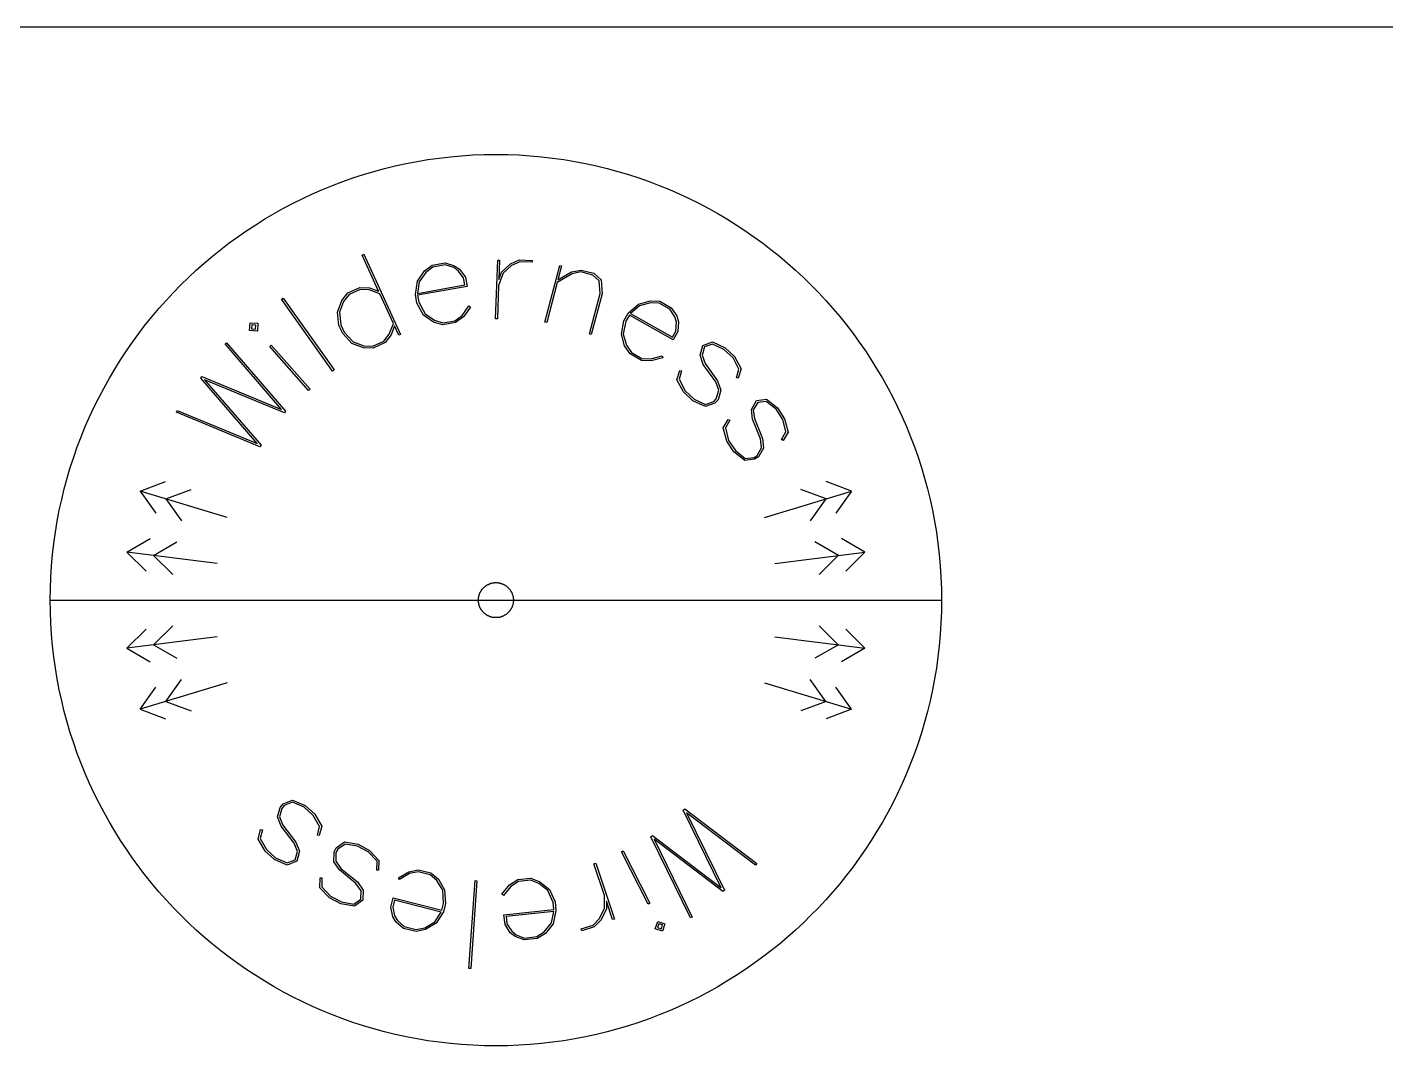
# Model space of a CAD drawing. Extents: x -395 to 418, y -217 to 240.
# Drawn here: x -116.8 to 11.3, y 144 to 240 of the extents above; entities that cross this region are included whole.
import ezdxf

# ---------------------------------------------------------------- set-up
doc = ezdxf.new("R2010")
doc.units = 0
doc.layers.add('DEFAULT', color=7, linetype='CONTINUOUS')

# ---------------------------------------------------------------- blocks, each defined once
blk = doc.blocks.new('BLOCK_12')
at = {"layer": 'DEFAULT', "color": 7}
blk.add_line((417.79, 239.97), (-395.21, 239.97), dxfattribs=at)

msp = doc.modelspace()

# ---------------------------------------------------------------- linework, layer by layer
at = {"layer": 'DEFAULT', "color": 5}
for p, q in [((-74.75, 227.92), (-73.67, 227.96)), ((-73.67, 227.96), (-72.59, 227.97)), ((-72.59, 227.97), (-71.51, 227.96)), ((-71.51, 227.96), (-70.43, 227.92)), ((-83.09, 226.65), (-82.07, 226.9)), ((-82.07, 226.9), (-81.05, 227.12)), ((-81.05, 227.12), (-80.02, 227.31)), ((-80.02, 227.31), (-78.99, 227.49)), ((-78.99, 227.49), (-77.94, 227.63)), ((-77.94, 227.63), (-76.88, 227.75)), ((-76.88, 227.75), (-75.82, 227.85)), ((-75.82, 227.85), (-74.75, 227.92)), ((-70.43, 227.92), (-69.36, 227.85)), ((-69.36, 227.85), (-68.3, 227.75)), ((-68.3, 227.75), (-67.24, 227.63)), ((-67.24, 227.63), (-66.19, 227.49)), ((-66.19, 227.49), (-65.15, 227.31)), ((-65.15, 227.31), (-64.13, 227.12)), ((-64.13, 227.12), (-63.1, 226.9)), ((-63.1, 226.9), (-62.09, 226.65)), ((-87.99, 225.06), (-87.03, 225.42)), ((-87.03, 225.42), (-86.06, 225.76)), ((-86.06, 225.76), (-85.08, 226.08)), ((-85.08, 226.08), (-84.09, 226.38)), ((-84.09, 226.38), (-83.09, 226.65)), ((-62.09, 226.65), (-61.09, 226.38)), ((-61.09, 226.38), (-60.1, 226.08)), ((-60.1, 226.08), (-59.12, 225.76)), ((-59.12, 225.76), (-58.15, 225.42)), ((-58.15, 225.42), (-57.19, 225.06)), ((-90.8, 223.83), (-89.87, 224.26)), ((-89.87, 224.26), (-88.94, 224.67)), ((-88.94, 224.67), (-87.99, 225.06)), ((-57.19, 225.06), (-56.24, 224.67)), ((-56.24, 224.67), (-55.3, 224.26)), ((-55.3, 224.26), (-54.38, 223.83)), ((-93.5, 222.41), (-92.61, 222.9)), ((-92.61, 222.9), (-91.71, 223.38)), ((-91.71, 223.38), (-90.8, 223.83)), ((-54.38, 223.83), (-53.47, 223.38)), ((-53.47, 223.38), (-52.57, 222.9)), ((-52.57, 222.9), (-51.68, 222.41)), ((-95.23, 221.35), (-94.37, 221.89)), ((-94.37, 221.89), (-93.5, 222.41)), ((-51.68, 222.41), (-50.81, 221.89)), ((-50.81, 221.89), (-49.95, 221.35)), ((-96.9, 220.22), (-96.07, 220.8)), ((-96.07, 220.8), (-95.23, 221.35)), ((-49.95, 221.35), (-49.11, 220.8)), ((-49.11, 220.8), (-48.28, 220.22)), ((-99.31, 218.38), (-98.52, 219.01)), ((-98.52, 219.01), (-97.72, 219.63)), ((-97.72, 219.63), (-96.9, 220.22)), ((-48.28, 220.22), (-47.46, 219.63)), ((-47.46, 219.63), (-46.66, 219.01)), ((-46.66, 219.01), (-45.87, 218.38)), ((-100.83, 217.06), (-100.08, 217.73)), ((-100.08, 217.73), (-99.31, 218.38)), ((-45.87, 218.38), (-45.1, 217.73)), ((-45.1, 217.73), (-44.35, 217.06)), ((-101.57, 216.37), (-100.83, 217.06)), ((-44.35, 217.06), (-43.61, 216.37)), ((-102.99, 214.95), (-102.29, 215.67)), ((-102.29, 215.67), (-101.57, 216.37)), ((-43.61, 216.37), (-42.89, 215.67)), ((-42.89, 215.67), (-42.19, 214.95)), ((-104.35, 213.46), (-103.68, 214.21)), ((-103.68, 214.21), (-102.99, 214.95)), ((-42.19, 214.95), (-41.5, 214.21)), ((-41.5, 214.21), (-40.83, 213.46)), ((-105.63, 211.9), (-105, 212.69)), ((-105, 212.69), (-104.35, 213.46)), ((-40.83, 213.46), (-40.18, 212.69)), ((-40.18, 212.69), (-39.55, 211.9)), ((-106.25, 211.1), (-105.63, 211.9)), ((-39.55, 211.9), (-38.93, 211.1)), ((-107.42, 209.45), (-106.84, 210.28)), ((-106.84, 210.28), (-106.25, 211.1)), ((-38.93, 211.1), (-38.34, 210.28)), ((-38.34, 210.28), (-37.76, 209.45)), ((-107.97, 208.61), (-107.42, 209.45)), ((-37.76, 209.45), (-37.21, 208.61)), ((-109.02, 206.88), (-108.51, 207.75)), ((-108.51, 207.75), (-107.97, 208.61)), ((-37.21, 208.61), (-36.67, 207.75)), ((-36.67, 207.75), (-36.15, 206.88)), ((-109.52, 205.99), (-109.02, 206.88)), ((-36.15, 206.88), (-35.66, 205.99)), ((-110.45, 204.18), (-109.99, 205.09)), ((-109.99, 205.09), (-109.52, 205.99)), ((-35.66, 205.99), (-35.18, 205.09)), ((-35.18, 205.09), (-34.73, 204.18)), ((-110.88, 203.26), (-110.45, 204.18)), ((-34.73, 204.18), (-34.3, 203.26)), ((-111.29, 202.32), (-110.88, 203.26)), ((-34.3, 203.26), (-33.89, 202.32)), ((-112.04, 200.41), (-111.68, 201.37)), ((-111.68, 201.37), (-111.29, 202.32)), ((-33.89, 202.32), (-33.5, 201.37)), ((-33.5, 201.37), (-33.14, 200.41)), ((-112.38, 199.44), (-112.04, 200.41)), ((-33.14, 200.41), (-32.8, 199.44)), ((-112.7, 198.46), (-112.38, 199.44)), ((-32.8, 199.44), (-32.48, 198.46)), ((-113.27, 196.47), (-113, 197.47)), ((-113, 197.47), (-112.7, 198.46)), ((-32.48, 198.46), (-32.18, 197.47)), ((-32.18, 197.47), (-31.91, 196.47)), ((-113.51, 195.46), (-113.27, 196.47)), ((-31.91, 196.47), (-31.67, 195.46)), ((-113.74, 194.44), (-113.51, 195.46)), ((-31.67, 195.46), (-31.44, 194.44)), ((-114.11, 192.37), (-113.93, 193.41)), ((-113.93, 193.41), (-113.74, 194.44)), ((-31.44, 194.44), (-31.25, 193.41)), ((-31.25, 193.41), (-31.07, 192.37)), ((-114.25, 191.32), (-114.11, 192.37)), ((-31.07, 192.37), (-30.93, 191.32)), ((-114.37, 190.26), (-114.25, 191.32)), ((-30.93, 191.32), (-30.81, 190.26)), ((-114.47, 189.2), (-114.37, 190.26)), ((-30.81, 190.26), (-30.71, 189.2)), ((-114.53, 188.13), (-114.47, 189.2)), ((-30.71, 189.2), (-30.64, 188.13)), ((-114.59, 185.97), (-114.58, 187.05)), ((-114.58, 187.05), (-114.53, 188.13)), ((-73.91, 186.96), (-73.89, 186.99)), ((-73.89, 186.99), (-73.86, 187.02)), ((-73.86, 187.02), (-73.84, 187.05)), ((-73.84, 187.05), (-73.81, 187.08)), ((-73.81, 187.08), (-73.78, 187.11)), ((-73.78, 187.11), (-73.76, 187.14)), ((-73.76, 187.14), (-73.73, 187.17)), ((-73.73, 187.17), (-73.7, 187.19)), ((-73.7, 187.19), (-73.67, 187.22)), ((-73.67, 187.22), (-73.64, 187.24)), ((-73.64, 187.24), (-73.61, 187.27)), ((-73.61, 187.27), (-73.58, 187.29)), ((-73.58, 187.29), (-73.54, 187.32)), ((-73.54, 187.32), (-73.51, 187.34)), ((-73.51, 187.34), (-73.48, 187.36)), ((-73.48, 187.36), (-73.45, 187.38)), ((-73.45, 187.38), (-73.41, 187.4)), ((-73.41, 187.4), (-73.38, 187.42)), ((-73.38, 187.42), (-73.34, 187.44)), ((-73.34, 187.44), (-73.3, 187.46)), ((-73.3, 187.46), (-73.27, 187.47)), ((-73.27, 187.47), (-73.23, 187.49)), ((-73.23, 187.49), (-73.19, 187.51)), ((-73.19, 187.51), (-73.16, 187.52)), ((-73.16, 187.52), (-73.12, 187.53)), ((-73.12, 187.53), (-73.08, 187.55)), ((-73.08, 187.55), (-73.04, 187.56)), ((-73.04, 187.56), (-73, 187.57)), ((-73, 187.57), (-72.96, 187.58)), ((-72.96, 187.58), (-72.92, 187.59)), ((-72.92, 187.59), (-72.88, 187.59)), ((-72.88, 187.59), (-72.84, 187.6)), ((-72.84, 187.6), (-72.8, 187.61)), ((-72.8, 187.61), (-72.76, 187.61)), ((-72.76, 187.61), (-72.72, 187.62)), ((-72.72, 187.62), (-72.67, 187.62)), ((-72.67, 187.62), (-72.63, 187.62)), ((-72.63, 187.62), (-72.59, 187.62)), ((-72.59, 187.62), (-72.55, 187.62)), ((-72.55, 187.62), (-72.5, 187.62)), ((-72.5, 187.62), (-72.46, 187.62)), ((-72.46, 187.62), (-72.42, 187.61)), ((-72.42, 187.61), (-72.38, 187.61)), ((-72.38, 187.61), (-72.34, 187.6)), ((-72.34, 187.6), (-72.3, 187.59)), ((-72.3, 187.59), (-72.26, 187.59)), ((-72.26, 187.59), (-72.22, 187.58)), ((-72.22, 187.58), (-72.18, 187.57)), ((-72.18, 187.57), (-72.14, 187.56)), ((-72.14, 187.56), (-72.1, 187.55)), ((-72.1, 187.55), (-72.06, 187.53)), ((-72.06, 187.53), (-72.02, 187.52)), ((-72.02, 187.52), (-71.98, 187.51)), ((-71.98, 187.51), (-71.95, 187.49)), ((-71.95, 187.49), (-71.91, 187.47)), ((-71.91, 187.47), (-71.87, 187.46)), ((-71.87, 187.46), (-71.84, 187.44)), ((-71.84, 187.44), (-71.8, 187.42)), ((-71.8, 187.42), (-71.77, 187.4)), ((-71.77, 187.4), (-71.73, 187.38)), ((-71.73, 187.38), (-71.7, 187.36)), ((-71.7, 187.36), (-71.67, 187.34)), ((-71.67, 187.34), (-71.63, 187.32)), ((-71.63, 187.32), (-71.6, 187.29)), ((-71.6, 187.29), (-71.57, 187.27)), ((-71.57, 187.27), (-71.54, 187.24)), ((-71.54, 187.24), (-71.51, 187.22)), ((-71.51, 187.22), (-71.48, 187.19)), ((-71.48, 187.19), (-71.45, 187.17)), ((-71.45, 187.17), (-71.42, 187.14)), ((-71.42, 187.14), (-71.4, 187.11)), ((-71.4, 187.11), (-71.37, 187.08)), ((-71.37, 187.08), (-71.34, 187.05)), ((-71.34, 187.05), (-71.32, 187.02)), ((-71.32, 187.02), (-71.29, 186.99)), ((-71.29, 186.99), (-71.27, 186.96)), ((-30.64, 188.13), (-30.6, 187.05)), ((-30.6, 187.05), (-30.59, 185.97)), ((-114.59, 185.97), (-30.59, 185.97)), ((-114.58, 184.89), (-114.59, 185.97)), ((-74.24, 186.06), (-74.23, 186.1)), ((-74.24, 186.01), (-74.24, 186.06)), ((-74.24, 185.97), (-74.24, 186.01)), ((-74.24, 185.93), (-74.24, 185.97)), ((-74.24, 185.89), (-74.24, 185.93)), ((-74.23, 185.84), (-74.24, 185.89)), ((-74.23, 186.18), (-74.22, 186.22)), ((-74.23, 186.14), (-74.23, 186.18)), ((-74.23, 186.1), (-74.23, 186.14)), ((-74.23, 185.8), (-74.23, 185.84)), ((-74.23, 185.76), (-74.23, 185.8)), ((-74.22, 185.72), (-74.23, 185.76)), ((-74.22, 186.22), (-74.21, 186.26)), ((-74.21, 185.68), (-74.22, 185.72)), ((-74.21, 186.3), (-74.2, 186.34)), ((-74.21, 186.26), (-74.21, 186.3)), ((-74.2, 186.34), (-74.19, 186.38)), ((-74.19, 186.38), (-74.18, 186.42)), ((-74.18, 186.42), (-74.17, 186.46)), ((-74.17, 186.46), (-74.15, 186.5)), ((-74.15, 186.5), (-74.14, 186.54)), ((-74.14, 186.54), (-74.13, 186.58)), ((-74.13, 186.58), (-74.11, 186.61)), ((-74.11, 186.61), (-74.09, 186.65)), ((-74.09, 186.65), (-74.08, 186.69)), ((-74.08, 186.69), (-74.06, 186.72)), ((-74.06, 186.72), (-74.04, 186.76)), ((-74.04, 186.76), (-74.02, 186.79)), ((-74.02, 186.79), (-74, 186.83)), ((-74, 186.83), (-73.98, 186.86)), ((-73.98, 186.86), (-73.96, 186.89)), ((-73.96, 186.89), (-73.94, 186.93)), ((-73.94, 186.93), (-73.91, 186.96)), ((-71.27, 186.96), (-71.24, 186.93)), ((-71.24, 186.93), (-71.22, 186.89)), ((-71.22, 186.89), (-71.2, 186.86)), ((-71.2, 186.86), (-71.18, 186.83)), ((-71.18, 186.83), (-71.16, 186.79)), ((-71.16, 186.79), (-71.14, 186.76)), ((-71.14, 186.76), (-71.12, 186.72)), ((-71.12, 186.72), (-71.1, 186.69)), ((-71.1, 186.69), (-71.09, 186.65)), ((-71.09, 186.65), (-71.07, 186.61)), ((-71.07, 186.61), (-71.05, 186.58)), ((-71.05, 186.58), (-71.04, 186.54)), ((-71.04, 186.54), (-71.03, 186.5)), ((-71.03, 186.5), (-71.01, 186.46)), ((-71.01, 186.46), (-71, 186.42)), ((-71, 186.42), (-70.99, 186.38)), ((-70.99, 186.38), (-70.98, 186.34)), ((-70.98, 186.34), (-70.97, 186.3)), ((-70.97, 186.3), (-70.97, 186.26)), ((-70.97, 186.26), (-70.96, 186.22)), ((-70.96, 185.72), (-70.97, 185.68)), ((-70.96, 186.22), (-70.95, 186.18)), ((-70.95, 185.76), (-70.96, 185.72)), ((-70.95, 186.18), (-70.95, 186.14)), ((-70.95, 186.14), (-70.94, 186.1)), ((-70.94, 185.84), (-70.95, 185.8)), ((-70.95, 185.8), (-70.95, 185.76)), ((-70.94, 186.1), (-70.94, 186.06)), ((-70.94, 186.06), (-70.94, 186.01)), ((-70.94, 186.01), (-70.94, 185.97)), ((-70.94, 185.97), (-70.94, 185.93)), ((-70.94, 185.93), (-70.94, 185.89)), ((-70.94, 185.89), (-70.94, 185.84)), ((-30.59, 185.97), (-30.6, 184.89)), ((-114.53, 183.81), (-114.58, 184.89)), ((-74.21, 185.64), (-74.21, 185.68)), ((-74.2, 185.6), (-74.21, 185.64)), ((-74.19, 185.56), (-74.2, 185.6)), ((-74.18, 185.52), (-74.19, 185.56)), ((-74.17, 185.48), (-74.18, 185.52)), ((-74.15, 185.44), (-74.17, 185.48)), ((-74.14, 185.4), (-74.15, 185.44)), ((-74.13, 185.37), (-74.14, 185.4)), ((-74.11, 185.33), (-74.13, 185.37)), ((-74.09, 185.29), (-74.11, 185.33)), ((-74.08, 185.26), (-74.09, 185.29)), ((-74.06, 185.22), (-74.08, 185.26)), ((-74.04, 185.18), (-74.06, 185.22)), ((-74.02, 185.15), (-74.04, 185.18)), ((-74, 185.12), (-74.02, 185.15)), ((-73.98, 185.08), (-74, 185.12)), ((-73.96, 185.05), (-73.98, 185.08)), ((-73.94, 185.02), (-73.96, 185.05)), ((-73.91, 184.98), (-73.94, 185.02)), ((-73.89, 184.95), (-73.91, 184.98)), ((-73.86, 184.92), (-73.89, 184.95)), ((-73.84, 184.89), (-73.86, 184.92)), ((-73.81, 184.86), (-73.84, 184.89)), ((-73.78, 184.83), (-73.81, 184.86)), ((-73.76, 184.8), (-73.78, 184.83)), ((-73.73, 184.78), (-73.76, 184.8)), ((-73.7, 184.75), (-73.73, 184.78)), ((-73.67, 184.72), (-73.7, 184.75)), ((-73.64, 184.7), (-73.67, 184.72)), ((-73.61, 184.67), (-73.64, 184.7)), ((-73.58, 184.65), (-73.61, 184.67)), ((-73.54, 184.63), (-73.58, 184.65)), ((-73.51, 184.6), (-73.54, 184.63)), ((-73.48, 184.58), (-73.51, 184.6)), ((-73.45, 184.56), (-73.48, 184.58)), ((-73.41, 184.54), (-73.45, 184.56)), ((-73.38, 184.52), (-73.41, 184.54)), ((-73.34, 184.5), (-73.38, 184.52)), ((-73.3, 184.48), (-73.34, 184.5)), ((-73.27, 184.47), (-73.3, 184.48)), ((-73.23, 184.45), (-73.27, 184.47)), ((-73.19, 184.44), (-73.23, 184.45)), ((-73.16, 184.42), (-73.19, 184.44)), ((-73.12, 184.41), (-73.16, 184.42)), ((-73.08, 184.39), (-73.12, 184.41)), ((-72.06, 184.41), (-72.1, 184.39)), ((-72.02, 184.42), (-72.06, 184.41)), ((-71.98, 184.44), (-72.02, 184.42)), ((-71.95, 184.45), (-71.98, 184.44)), ((-71.91, 184.47), (-71.95, 184.45)), ((-71.87, 184.48), (-71.91, 184.47)), ((-71.84, 184.5), (-71.87, 184.48)), ((-71.8, 184.52), (-71.84, 184.5)), ((-71.77, 184.54), (-71.8, 184.52)), ((-71.73, 184.56), (-71.77, 184.54)), ((-71.7, 184.58), (-71.73, 184.56)), ((-71.67, 184.6), (-71.7, 184.58)), ((-71.63, 184.63), (-71.67, 184.6)), ((-71.6, 184.65), (-71.63, 184.63)), ((-71.57, 184.67), (-71.6, 184.65)), ((-71.54, 184.7), (-71.57, 184.67)), ((-71.51, 184.72), (-71.54, 184.7)), ((-71.48, 184.75), (-71.51, 184.72)), ((-71.45, 184.78), (-71.48, 184.75)), ((-71.42, 184.8), (-71.45, 184.78)), ((-71.4, 184.83), (-71.42, 184.8)), ((-71.37, 184.86), (-71.4, 184.83)), ((-71.34, 184.89), (-71.37, 184.86)), ((-71.32, 184.92), (-71.34, 184.89)), ((-71.29, 184.95), (-71.32, 184.92)), ((-71.27, 184.98), (-71.29, 184.95)), ((-71.24, 185.02), (-71.27, 184.98)), ((-71.22, 185.05), (-71.24, 185.02)), ((-71.2, 185.08), (-71.22, 185.05)), ((-71.18, 185.12), (-71.2, 185.08)), ((-71.16, 185.15), (-71.18, 185.12)), ((-71.14, 185.18), (-71.16, 185.15)), ((-71.12, 185.22), (-71.14, 185.18)), ((-71.1, 185.26), (-71.12, 185.22)), ((-71.09, 185.29), (-71.1, 185.26)), ((-71.07, 185.33), (-71.09, 185.29)), ((-71.05, 185.37), (-71.07, 185.33)), ((-71.04, 185.4), (-71.05, 185.37)), ((-71.03, 185.44), (-71.04, 185.4)), ((-71.01, 185.48), (-71.03, 185.44)), ((-71, 185.52), (-71.01, 185.48)), ((-70.99, 185.56), (-71, 185.52)), ((-70.98, 185.6), (-70.99, 185.56)), ((-70.97, 185.64), (-70.98, 185.6)), ((-70.97, 185.68), (-70.97, 185.64)), ((-30.6, 184.89), (-30.64, 183.81)), ((-114.47, 182.74), (-114.53, 183.81)), ((-73.04, 184.38), (-73.08, 184.39)), ((-73, 184.37), (-73.04, 184.38)), ((-72.96, 184.36), (-73, 184.37)), ((-72.92, 184.35), (-72.96, 184.36)), ((-72.88, 184.35), (-72.92, 184.35)), ((-72.84, 184.34), (-72.88, 184.35)), ((-72.8, 184.33), (-72.84, 184.34)), ((-72.76, 184.33), (-72.8, 184.33)), ((-72.72, 184.33), (-72.76, 184.33)), ((-72.67, 184.32), (-72.72, 184.33)), ((-72.63, 184.32), (-72.67, 184.32)), ((-72.59, 184.32), (-72.63, 184.32)), ((-72.55, 184.32), (-72.59, 184.32)), ((-72.5, 184.32), (-72.55, 184.32)), ((-72.46, 184.33), (-72.5, 184.32)), ((-72.42, 184.33), (-72.46, 184.33)), ((-72.38, 184.33), (-72.42, 184.33)), ((-72.34, 184.34), (-72.38, 184.33)), ((-72.3, 184.35), (-72.34, 184.34)), ((-72.26, 184.35), (-72.3, 184.35)), ((-72.22, 184.36), (-72.26, 184.35)), ((-72.18, 184.37), (-72.22, 184.36)), ((-72.14, 184.38), (-72.18, 184.37)), ((-72.1, 184.39), (-72.14, 184.38)), ((-30.64, 183.81), (-30.71, 182.74)), ((-114.37, 181.68), (-114.47, 182.74)), ((-30.71, 182.74), (-30.81, 181.68)), ((-114.25, 180.62), (-114.37, 181.68)), ((-114.11, 179.57), (-114.25, 180.62)), ((-30.93, 180.62), (-31.07, 179.57)), ((-30.81, 181.68), (-30.93, 180.62)), ((-113.93, 178.54), (-114.11, 179.57)), ((-31.07, 179.57), (-31.25, 178.54)), ((-113.74, 177.51), (-113.93, 178.54)), ((-31.25, 178.54), (-31.44, 177.51)), ((-113.51, 176.49), (-113.74, 177.51)), ((-31.44, 177.51), (-31.67, 176.49)), ((-113.27, 175.47), (-113.51, 176.49)), ((-113, 174.47), (-113.27, 175.47)), ((-31.91, 175.47), (-32.18, 174.47)), ((-31.67, 176.49), (-31.91, 175.47)), ((-112.7, 173.48), (-113, 174.47)), ((-32.18, 174.47), (-32.48, 173.48)), ((-112.38, 172.5), (-112.7, 173.48)), ((-32.48, 173.48), (-32.8, 172.5)), ((-112.04, 171.53), (-112.38, 172.5)), ((-32.8, 172.5), (-33.14, 171.53)), ((-111.68, 170.57), (-112.04, 171.53)), ((-111.29, 169.62), (-111.68, 170.57)), ((-33.5, 170.57), (-33.89, 169.62)), ((-33.14, 171.53), (-33.5, 170.57)), ((-110.88, 168.69), (-111.29, 169.62)), ((-33.89, 169.62), (-34.3, 168.69)), ((-110.45, 167.76), (-110.88, 168.69)), ((-109.99, 166.85), (-110.45, 167.76)), ((-34.73, 167.76), (-35.18, 166.85)), ((-34.3, 168.69), (-34.73, 167.76)), ((-109.52, 165.95), (-109.99, 166.85)), ((-35.18, 166.85), (-35.66, 165.95)), ((-109.02, 165.06), (-109.52, 165.95)), ((-35.66, 165.95), (-36.15, 165.06)), ((-108.51, 164.19), (-109.02, 165.06)), ((-107.97, 163.33), (-108.51, 164.19)), ((-36.67, 164.19), (-37.21, 163.33)), ((-36.15, 165.06), (-36.67, 164.19)), ((-107.42, 162.49), (-107.97, 163.33)), ((-37.21, 163.33), (-37.76, 162.49)), ((-106.84, 161.66), (-107.42, 162.49)), ((-106.25, 160.84), (-106.84, 161.66)), ((-38.34, 161.66), (-38.93, 160.84)), ((-37.76, 162.49), (-38.34, 161.66)), ((-105.63, 160.04), (-106.25, 160.84)), ((-38.93, 160.84), (-39.55, 160.04)), ((-105, 159.25), (-105.63, 160.04)), ((-104.35, 158.48), (-105, 159.25)), ((-40.18, 159.25), (-40.83, 158.48)), ((-39.55, 160.04), (-40.18, 159.25)), ((-103.68, 157.73), (-104.35, 158.48)), ((-102.99, 156.99), (-103.68, 157.73)), ((-41.5, 157.73), (-42.19, 156.99)), ((-40.83, 158.48), (-41.5, 157.73)), ((-102.29, 156.27), (-102.99, 156.99)), ((-101.57, 155.57), (-102.29, 156.27)), ((-42.89, 156.27), (-43.61, 155.57)), ((-42.19, 156.99), (-42.89, 156.27)), ((-100.83, 154.88), (-101.57, 155.57)), ((-43.61, 155.57), (-44.35, 154.88)), ((-100.08, 154.21), (-100.83, 154.88)), ((-99.31, 153.56), (-100.08, 154.21)), ((-45.1, 154.21), (-45.87, 153.56)), ((-44.35, 154.88), (-45.1, 154.21)), ((-98.52, 152.93), (-99.31, 153.56)), ((-97.72, 152.31), (-98.52, 152.93)), ((-46.66, 152.93), (-47.46, 152.31)), ((-45.87, 153.56), (-46.66, 152.93)), ((-96.9, 151.72), (-97.72, 152.31)), ((-96.07, 151.14), (-96.9, 151.72)), ((-95.23, 150.59), (-96.07, 151.14)), ((-49.11, 151.14), (-49.95, 150.59)), ((-48.28, 151.72), (-49.11, 151.14)), ((-47.46, 152.31), (-48.28, 151.72)), ((-94.37, 150.05), (-95.23, 150.59)), ((-93.5, 149.54), (-94.37, 150.05)), ((-50.81, 150.05), (-51.68, 149.54)), ((-49.95, 150.59), (-50.81, 150.05)), ((-92.61, 149.04), (-93.5, 149.54)), ((-91.71, 148.57), (-92.61, 149.04)), ((-90.8, 148.11), (-91.71, 148.57)), ((-53.47, 148.57), (-54.38, 148.11)), ((-52.57, 149.04), (-53.47, 148.57)), ((-51.68, 149.54), (-52.57, 149.04)), ((-89.87, 147.68), (-90.8, 148.11)), ((-88.94, 147.27), (-89.87, 147.68)), ((-87.99, 146.88), (-88.94, 147.27)), ((-56.24, 147.27), (-57.19, 146.88)), ((-55.3, 147.68), (-56.24, 147.27)), ((-54.38, 148.11), (-55.3, 147.68)), ((-87.03, 146.52), (-87.99, 146.88)), ((-86.06, 146.18), (-87.03, 146.52)), ((-85.08, 145.86), (-86.06, 146.18)), ((-59.12, 146.18), (-60.1, 145.86)), ((-58.15, 146.52), (-59.12, 146.18)), ((-57.19, 146.88), (-58.15, 146.52)), ((-84.09, 145.56), (-85.08, 145.86)), ((-83.09, 145.29), (-84.09, 145.56)), ((-82.07, 145.05), (-83.09, 145.29)), ((-81.05, 144.82), (-82.07, 145.05)), ((-80.02, 144.63), (-81.05, 144.82)), ((-64.13, 144.82), (-65.15, 144.63)), ((-63.1, 145.05), (-64.13, 144.82)), ((-62.09, 145.29), (-63.1, 145.05)), ((-61.09, 145.56), (-62.09, 145.29)), ((-60.1, 145.86), (-61.09, 145.56)), ((-78.99, 144.45), (-80.02, 144.63)), ((-77.94, 144.31), (-78.99, 144.45)), ((-76.88, 144.19), (-77.94, 144.31)), ((-75.82, 144.09), (-76.88, 144.19)), ((-74.75, 144.03), (-75.82, 144.09)), ((-73.67, 143.98), (-74.75, 144.03)), ((-72.59, 143.97), (-73.67, 143.98)), ((-71.51, 143.98), (-72.59, 143.97)), ((-70.43, 144.03), (-71.51, 143.98)), ((-69.36, 144.09), (-70.43, 144.03)), ((-68.3, 144.19), (-69.36, 144.09)), ((-67.24, 144.31), (-68.3, 144.19)), ((-66.19, 144.45), (-67.24, 144.31)), ((-65.15, 144.63), (-66.19, 144.45))]:
    msp.add_line(p, q, dxfattribs=at)
at = {"layer": 'DEFAULT', "color": 1}
for p, q in [((-85.2, 218.48), (-85.04, 218.56)), ((-83.65, 215.08), (-85.2, 218.48)), ((-85.04, 218.56), (-81.58, 211.01)), ((-78.58, 217.54), (-77.37, 217.75)), ((-77.37, 217.75), (-76.49, 217.49)), ((-72.63, 212.49), (-72.42, 218.02)), ((-72.42, 218.02), (-72.24, 218.02)), ((-72.24, 218.02), (-72.31, 216.2)), ((-71.22, 217.66), (-70.38, 218.03)), ((-70.34, 217.85), (-71.11, 217.5)), ((-70.38, 218.03), (-69.17, 217.99)), ((-69.18, 217.81), (-70.34, 217.85)), ((-69.17, 217.99), (-69.18, 217.81)), ((-79.98, 216.04), (-79.33, 217)), ((-79.18, 216.86), (-79.81, 215.98)), ((-79.33, 217), (-78.58, 217.54)), ((-78.52, 217.36), (-79.18, 216.86)), ((-77.38, 217.56), (-78.52, 217.36)), ((-76.56, 217.31), (-77.38, 217.56)), ((-76.13, 217.01), (-76.56, 217.31)), ((-76.49, 217.49), (-76.01, 217.15)), ((-75.63, 216.33), (-76.13, 217.01)), ((-76.01, 217.15), (-75.46, 216.41)), ((-71.9, 216.78), (-72.33, 215.61)), ((-72.31, 216.2), (-72.06, 216.87)), ((-72.06, 216.87), (-71.22, 217.66)), ((-71.11, 217.5), (-71.9, 216.78)), ((-67.98, 212.17), (-66.56, 217.52)), ((-65.39, 216.72), (-66.8, 215.91)), ((-66.39, 217.47), (-66.74, 216.15)), ((-66.74, 216.15), (-65.46, 216.9)), ((-66.56, 217.52), (-66.39, 217.47)), ((-65.46, 216.9), (-64.56, 217.08)), ((-64.57, 216.9), (-65.39, 216.72)), ((-63.46, 216.6), (-64.57, 216.9)), ((-64.56, 217.08), (-63.37, 216.77)), ((-62.84, 216.05), (-63.46, 216.6)), ((-63.37, 216.77), (-62.66, 216.15)), ((-86.54, 214.92), (-85.42, 215.43)), ((-85.38, 215.25), (-86.42, 214.77)), ((-85.42, 215.43), (-84.51, 215.41)), ((-84.53, 215.21), (-85.38, 215.25)), ((-83.54, 214.85), (-84.53, 215.21)), ((-84.51, 215.41), (-83.65, 215.08)), ((-80.17, 214.77), (-79.98, 216.04)), ((-79.81, 215.98), (-79.97, 214.88)), ((-79.97, 214.88), (-75.52, 215.67)), ((-75.31, 215.52), (-79.97, 214.7)), ((-75.52, 215.67), (-75.63, 216.33)), ((-75.46, 216.41), (-75.31, 215.52)), ((-72.33, 215.61), (-72.45, 212.49)), ((-66.8, 215.91), (-67.8, 212.13)), ((-62.76, 214.88), (-62.84, 216.05)), ((-62.66, 216.15), (-62.58, 214.84)), ((-92.78, 214.32), (-92.63, 214.43)), ((-87.98, 207.55), (-92.78, 214.32)), ((-92.63, 214.43), (-87.83, 207.66)), ((-87.51, 213.12), (-87.12, 214.21)), ((-86.95, 214.11), (-87.34, 213.11)), ((-87.12, 214.21), (-86.54, 214.92)), ((-86.42, 214.77), (-86.95, 214.11)), ((-82.25, 212.05), (-83.54, 214.85)), ((-80.03, 213.97), (-80.17, 214.77)), ((-79.42, 212.84), (-80.03, 213.97)), ((-79.97, 214.7), (-79.86, 214.05)), ((-79.86, 214.05), (-79.27, 212.95)), ((-63.78, 211.06), (-62.76, 214.88)), ((-62.58, 214.84), (-63.6, 211.01)), ((-60.11, 213.01), (-59.16, 213.87)), ((-59.16, 213.87), (-58.04, 214.19)), ((-58.02, 214), (-59.06, 213.72)), ((-58.04, 214.19), (-57.13, 214.13)), ((-57.19, 213.96), (-58.02, 214)), ((-56.18, 213.39), (-57.19, 213.96)), ((-57.13, 214.13), (-56.06, 213.53)), ((-87.38, 211.84), (-87.51, 213.12)), ((-87.34, 213.11), (-87.21, 211.91)), ((-78.48, 212.17), (-79.42, 212.84)), ((-79.27, 212.95), (-78.38, 212.34)), ((-76.46, 212.29), (-75.78, 212.8)), ((-75.64, 212.67), (-76.38, 212.12)), ((-75.78, 212.8), (-75.15, 213.7)), ((-74.99, 213.59), (-75.64, 212.67)), ((-75.15, 213.7), (-74.99, 213.59)), ((-60.52, 212.3), (-60.11, 213.01)), ((-60.01, 212.83), (-60.33, 212.25)), ((-55.88, 210.49), (-60.01, 212.83)), ((-59.06, 213.72), (-59.89, 212.97)), ((-59.89, 212.97), (-55.95, 210.74)), ((-55.71, 212.67), (-56.18, 213.39)), ((-56.06, 213.53), (-55.54, 212.77)), ((-55.58, 212.17), (-55.71, 212.67)), ((-55.54, 212.77), (-55.38, 212.2)), ((-95.8, 211.37), (-95.76, 212.1)), ((-95.07, 211.33), (-95.8, 211.37)), ((-95.76, 212.1), (-95.03, 212.06)), ((-95.59, 211.91), (-95.62, 211.53)), ((-95.62, 211.53), (-95.24, 211.51)), ((-95.21, 211.89), (-95.59, 211.91)), ((-95.24, 211.51), (-95.21, 211.89)), ((-95.03, 212.06), (-95.07, 211.33)), ((-87.03, 211.1), (-87.38, 211.84)), ((-87.21, 211.91), (-86.89, 211.22)), ((-82.64, 211.04), (-82.25, 212.05)), ((-82.15, 211.82), (-82.46, 210.96)), ((-81.74, 210.94), (-82.15, 211.82)), ((-77.59, 211.91), (-78.48, 212.17)), ((-78.38, 212.34), (-77.58, 212.1)), ((-76.38, 212.12), (-77.59, 211.91)), ((-77.58, 212.1), (-76.46, 212.29)), ((-72.45, 212.49), (-72.63, 212.49)), ((-67.8, 212.13), (-67.98, 212.17)), ((-60.76, 211.04), (-60.52, 212.3)), ((-60.33, 212.25), (-60.58, 211.04)), ((-55.95, 210.74), (-55.62, 211.33)), ((-55.62, 211.33), (-55.58, 212.17)), ((-55.38, 212.2), (-55.44, 211.28)), ((-98.11, 210.11), (-97.97, 210.23)), ((-92.79, 203.94), (-98.11, 210.11)), ((-97.97, 210.23), (-92.41, 203.79)), ((-86.16, 210.17), (-87.03, 211.1)), ((-86.89, 211.22), (-86.04, 210.31)), ((-85.08, 209.76), (-86.16, 210.17)), ((-86.04, 210.31), (-85.02, 209.94)), ((-84.19, 209.91), (-83.16, 210.39)), ((-83.04, 210.24), (-84.16, 209.73)), ((-83.16, 210.39), (-82.64, 211.04)), ((-82.46, 210.96), (-83.04, 210.24)), ((-81.58, 211.01), (-81.74, 210.94)), ((-63.6, 211.01), (-63.78, 211.06)), ((-60.46, 209.93), (-60.76, 211.04)), ((-60.58, 211.04), (-60.28, 209.99)), ((-55.44, 211.28), (-55.88, 210.49)), ((-53.07, 209.97), (-52.16, 210.31)), ((-52.17, 210.1), (-52.92, 209.83)), ((-51.09, 209.6), (-52.17, 210.1)), ((-52.16, 210.31), (-50.98, 209.75)), ((-93.91, 209.88), (-93.78, 210)), ((-90.24, 205.74), (-93.91, 209.88)), ((-93.78, 210), (-90.1, 205.86)), ((-84.16, 209.73), (-85.08, 209.76)), ((-85.02, 209.94), (-84.19, 209.91)), ((-59.94, 209.17), (-60.46, 209.93)), ((-60.28, 209.99), (-59.82, 209.3)), ((-58.87, 208.56), (-59.94, 209.17)), ((-59.82, 209.3), (-58.82, 208.74)), ((-58.82, 208.74), (-57.98, 208.7)), ((-57.98, 208.7), (-56.92, 209)), ((-56.86, 208.81), (-57.96, 208.51)), ((-56.92, 209), (-56.86, 208.81)), ((-53.35, 209.05), (-53.07, 209.97)), ((-53.04, 208.18), (-53.35, 209.05)), ((-52.92, 209.83), (-53.16, 209.05)), ((-53.16, 209.05), (-52.87, 208.27)), ((-50.24, 208.79), (-51.09, 209.6)), ((-50.98, 209.75), (-50.1, 208.92)), ((-49.68, 207.74), (-50.24, 208.79)), ((-50.1, 208.92), (-49.47, 207.77)), ((-87.83, 207.66), (-87.98, 207.55)), ((-57.96, 208.51), (-58.87, 208.56)), ((-55.52, 206.74), (-55.26, 207.62)), ((-55.08, 207.58), (-55.32, 206.78)), ((-55.26, 207.62), (-55.08, 207.58)), ((-51.87, 206.54), (-53.04, 208.18)), ((-52.87, 208.27), (-51.7, 206.63)), ((-49.91, 206.93), (-49.68, 207.74)), ((-49.47, 207.77), (-49.74, 206.89)), ((-100.41, 206.89), (-100.3, 207.04)), ((-95.1, 200.74), (-100.41, 206.89)), ((-100.3, 207.04), (-92.79, 203.94)), ((-92.52, 203.63), (-100.04, 206.74)), ((-100.04, 206.74), (-94.72, 200.59)), ((-54.9, 205.59), (-55.52, 206.74)), ((-55.32, 206.78), (-54.75, 205.71)), ((-51.58, 205.75), (-51.87, 206.54)), ((-51.7, 206.63), (-51.38, 205.75)), ((-49.74, 206.89), (-49.91, 206.93)), ((-90.1, 205.86), (-90.24, 205.74)), ((-54.02, 204.76), (-54.9, 205.59)), ((-54.75, 205.71), (-53.91, 204.91)), ((-53.91, 204.91), (-52.83, 204.42)), ((-52.06, 204.7), (-51.82, 204.95)), ((-51.82, 204.95), (-51.58, 205.75)), ((-51.38, 205.75), (-51.65, 204.86)), ((-48.03, 204.78), (-47.07, 204.9)), ((-47.07, 204.9), (-46.05, 204.08)), ((-102.7, 203.68), (-102.64, 203.84)), ((-94.83, 200.43), (-102.7, 203.68)), ((-102.64, 203.84), (-95.1, 200.74)), ((-92.41, 203.79), (-92.52, 203.63)), ((-52.84, 204.21), (-54.02, 204.76)), ((-51.96, 204.54), (-52.84, 204.21)), ((-52.83, 204.42), (-52.06, 204.7)), ((-51.65, 204.86), (-51.96, 204.54)), ((-48.51, 203.95), (-48.03, 204.78)), ((-48.41, 203.03), (-48.51, 203.95)), ((-47.91, 204.61), (-48.33, 203.91)), ((-48.33, 203.91), (-48.22, 203.08)), ((-47.13, 204.7), (-47.91, 204.61)), ((-46.18, 203.96), (-47.13, 204.7)), ((-45.54, 202.98), (-46.18, 203.96)), ((-46.05, 204.08), (-45.39, 203.07)), ((-51.16, 202.21), (-50.7, 203)), ((-50.54, 202.92), (-50.96, 202.2)), ((-50.7, 203), (-50.54, 202.92)), ((-47.66, 201.17), (-48.41, 203.03)), ((-48.22, 203.08), (-47.47, 201.21)), ((-45.25, 201.83), (-45.54, 202.98)), ((-45.39, 203.07), (-45.04, 201.81)), ((-50.82, 200.95), (-51.16, 202.21)), ((-50.96, 202.2), (-50.65, 201.02)), ((-47.55, 200.33), (-47.66, 201.17)), ((-47.47, 201.21), (-47.36, 200.29)), ((-45.66, 201.1), (-45.25, 201.83)), ((-45.5, 201.01), (-45.66, 201.1)), ((-45.04, 201.81), (-45.5, 201.01)), ((-94.72, 200.59), (-94.83, 200.43)), ((-50.16, 199.94), (-50.82, 200.95)), ((-50.65, 201.02), (-50.02, 200.06)), ((-49.14, 199.12), (-50.16, 199.94)), ((-50.02, 200.06), (-49.08, 199.33)), ((-47.97, 199.61), (-47.55, 200.33)), ((-47.36, 200.29), (-47.83, 199.48)), ((-48.2, 199.24), (-49.14, 199.12)), ((-49.08, 199.33), (-48.26, 199.42)), ((-48.26, 199.42), (-47.97, 199.61)), ((-47.83, 199.48), (-48.2, 199.24)), ((-106.12, 196.25), (-103.73, 197.15)), ((-106.12, 196.25), (-104.63, 194.18)), ((-97.92, 193.77), (-106.12, 196.25)), ((-103.71, 195.51), (-101.32, 196.41)), ((-47.26, 193.77), (-39.06, 196.25)), ((-41.47, 195.51), (-43.86, 196.41)), ((-39.06, 196.25), (-41.45, 197.15)), ((-39.06, 196.25), (-40.55, 194.18)), ((-103.7, 195.53), (-102.21, 193.45)), ((-41.48, 195.53), (-42.97, 193.45)), ((-107.37, 190.49), (-105.17, 191.78)), ((-104.87, 190.17), (-102.66, 191.45)), ((-40.31, 190.17), (-42.52, 191.45)), ((-37.81, 190.49), (-40.01, 191.78)), ((-98.87, 189.42), (-107.37, 190.49)), ((-107.37, 190.49), (-105.55, 188.7)), ((-104.86, 190.18), (-103.05, 188.39)), ((-46.31, 189.42), (-37.81, 190.49)), ((-40.32, 190.18), (-42.13, 188.39)), ((-37.81, 190.49), (-39.62, 188.7)), ((-107.37, 181.45), (-105.55, 183.24)), ((-104.86, 181.76), (-103.05, 183.55)), ((-40.32, 181.76), (-42.13, 183.55)), ((-37.81, 181.45), (-39.62, 183.24)), ((-98.87, 182.52), (-107.37, 181.45)), ((-46.31, 182.52), (-37.81, 181.45)), ((-107.37, 181.45), (-105.17, 180.16)), ((-104.87, 181.77), (-102.66, 180.49)), ((-40.31, 181.77), (-42.52, 180.49)), ((-37.81, 181.45), (-40.01, 180.16)), ((-97.92, 178.17), (-106.12, 175.69)), ((-103.7, 176.41), (-102.21, 178.49)), ((-47.26, 178.17), (-39.06, 175.69)), ((-41.48, 176.41), (-42.97, 178.49)), ((-106.12, 175.69), (-104.63, 177.76)), ((-39.06, 175.69), (-40.55, 177.76)), ((-106.12, 175.69), (-103.73, 174.79)), ((-103.71, 176.43), (-101.32, 175.53)), ((-41.47, 176.43), (-43.86, 175.53)), ((-39.06, 175.69), (-41.45, 174.79)), ((-92.93, 166.44), (-92.63, 166.77)), ((-92.53, 166.61), (-92.76, 166.35)), ((-92.63, 166.77), (-91.76, 167.13)), ((-91.76, 166.92), (-92.53, 166.61)), ((-91.76, 167.13), (-90.56, 166.61)), ((-90.67, 166.46), (-91.76, 166.92)), ((-90.56, 166.61), (-89.66, 165.8)), ((-93.17, 165.54), (-92.93, 166.44)), ((-92.83, 164.68), (-93.17, 165.54)), ((-92.76, 166.35), (-92.97, 165.55)), ((-92.97, 165.55), (-92.66, 164.77)), ((-89.8, 165.69), (-90.67, 166.46)), ((-89.2, 164.64), (-89.8, 165.69)), ((-89.66, 165.8), (-89, 164.68)), ((-54.94, 166.18), (-54.79, 166.29)), ((-51.37, 158.87), (-54.94, 166.18)), ((-54.79, 166.29), (-48.01, 161.15)), ((-48.12, 161.01), (-54.61, 165.93)), ((-54.61, 165.93), (-51.05, 158.63)), ((-95.01, 163.46), (-94.78, 164.35)), ((-94.6, 164.31), (-94.81, 163.5)), ((-94.78, 164.35), (-94.6, 164.31)), ((-91.61, 163.07), (-92.83, 164.68)), ((-92.66, 164.77), (-91.44, 163.16)), ((-89.41, 163.83), (-89.2, 164.64)), ((-89, 164.68), (-89.24, 163.79)), ((-94.35, 162.33), (-95.01, 163.46)), ((-94.81, 163.5), (-94.22, 162.46)), ((-91.29, 162.29), (-91.61, 163.07)), ((-91.44, 163.16), (-91.1, 162.31)), ((-89.24, 163.79), (-89.41, 163.83)), ((-87.84, 162.25), (-87.63, 162.64)), ((-87.63, 162.64), (-86.87, 163.19)), ((-86.81, 162.98), (-87.49, 162.51)), ((-86.87, 163.19), (-85.58, 162.96)), ((-85.64, 162.79), (-86.81, 162.98)), ((-84.62, 162.24), (-85.64, 162.79)), ((-85.58, 162.96), (-84.51, 162.39)), ((-57.99, 163.67), (-57.84, 163.79)), ((-54.26, 156.02), (-57.99, 163.67)), ((-57.84, 163.79), (-51.37, 158.87)), ((-51.19, 158.51), (-57.67, 163.43)), ((-57.67, 163.43), (-54.09, 156.1)), ((-93.45, 161.53), (-94.35, 162.33)), ((-94.22, 162.46), (-93.35, 161.69)), ((-92.25, 161.01), (-93.45, 161.53)), ((-93.35, 161.69), (-92.25, 161.22)), ((-92.25, 161.22), (-91.51, 161.51)), ((-91.35, 161.38), (-92.25, 161.01)), ((-91.51, 161.51), (-91.29, 162.29)), ((-91.1, 162.31), (-91.35, 161.38)), ((-87.87, 161.31), (-87.84, 162.25)), ((-87.66, 162.2), (-87.68, 161.37)), ((-87.68, 161.37), (-87.19, 160.68)), ((-87.49, 162.51), (-87.66, 162.2)), ((-83.79, 161.36), (-84.62, 162.24)), ((-84.51, 162.39), (-83.61, 161.44)), ((-83.81, 160.52), (-83.79, 161.36)), ((-83.61, 161.44), (-83.64, 160.53)), ((-60.75, 162.26), (-60.58, 162.34)), ((-58.25, 157.32), (-60.75, 162.26)), ((-60.58, 162.34), (-58.09, 157.4)), ((-87.34, 160.55), (-87.87, 161.31)), ((-85.78, 159.28), (-87.34, 160.55)), ((-87.19, 160.68), (-85.63, 159.41)), ((-83.64, 160.53), (-83.81, 160.52)), ((-81.77, 159.8), (-80.8, 160.38)), ((-80.73, 160.2), (-81.67, 159.63)), ((-80.8, 160.38), (-79.9, 160.57)), ((-79.9, 160.38), (-80.73, 160.2)), ((-79.9, 160.57), (-78.71, 160.27)), ((-78.79, 160.1), (-79.9, 160.38)), ((-78.17, 159.56), (-78.79, 160.1)), ((-78.71, 160.27), (-78.01, 159.67)), ((-63.35, 161.11), (-63.17, 161.17)), ((-62.36, 158.15), (-63.35, 161.11)), ((-63.17, 161.17), (-61.42, 155.92)), ((-48.01, 161.15), (-48.12, 161.01)), ((-89.18, 158.87), (-89.15, 159.79)), ((-88.27, 157.92), (-89.18, 158.87)), ((-89.15, 159.79), (-88.98, 159.79)), ((-88.98, 159.79), (-88.98, 158.95)), ((-88.98, 158.95), (-88.18, 158.08)), ((-85.29, 158.59), (-85.78, 159.28)), ((-85.63, 159.41), (-85.11, 158.65)), ((-81.67, 159.63), (-81.77, 159.8)), ((-77.6, 158.63), (-78.17, 159.56)), ((-78.01, 159.67), (-77.42, 158.67)), ((-75.13, 151.26), (-74.55, 159.54)), ((-74.37, 159.53), (-74.94, 151.25)), ((-74.55, 159.54), (-74.37, 159.53)), ((-72.02, 158.25), (-71.3, 159.13)), ((-71.18, 158.99), (-71.87, 158.13)), ((-71.3, 159.13), (-70.53, 159.63)), ((-70.47, 159.45), (-71.18, 158.99)), ((-70.53, 159.63), (-69.31, 159.76)), ((-69.33, 159.57), (-70.47, 159.45)), ((-68.55, 159.28), (-69.33, 159.57)), ((-69.31, 159.76), (-68.44, 159.44)), ((-67.7, 158.61), (-68.55, 159.28)), ((-68.44, 159.44), (-67.55, 158.71)), ((-87.21, 157.35), (-88.27, 157.92)), ((-88.18, 158.08), (-87.15, 157.53)), ((-87.15, 157.53), (-85.97, 157.33)), ((-85.97, 157.33), (-85.32, 157.78)), ((-85.13, 157.69), (-85.92, 157.12)), ((-85.32, 157.78), (-85.29, 158.59)), ((-85.11, 158.65), (-85.13, 157.69)), ((-82.5, 157.04), (-82.27, 157.92)), ((-82.14, 157.69), (-82.31, 157.04)), ((-82.27, 157.92), (-77.68, 156.75)), ((-77.76, 156.58), (-82.14, 157.69)), ((-77.52, 157.39), (-77.6, 158.63)), ((-77.42, 158.67), (-77.33, 157.39)), ((-71.87, 158.13), (-72.02, 158.25)), ((-67.19, 157.48), (-67.7, 158.61)), ((-67.55, 158.71), (-67.01, 157.54)), ((-67.01, 157.54), (-66.93, 156.73)), ((-62.35, 156.9), (-62.36, 158.15)), ((-61.59, 155.86), (-62.17, 157.59)), ((-62.17, 157.59), (-62.17, 156.87)), ((-51.05, 158.63), (-51.19, 158.51)), ((-85.92, 157.12), (-87.21, 157.35)), ((-82.3, 156.14), (-82.5, 157.04)), ((-82.31, 157.04), (-82.13, 156.22)), ((-78.35, 155.64), (-77.76, 156.58)), ((-77.53, 156.6), (-78.22, 155.52)), ((-77.68, 156.75), (-77.52, 157.39)), ((-77.33, 157.39), (-77.53, 156.6)), ((-71.83, 156.31), (-67.12, 156.82)), ((-71.73, 155.41), (-71.83, 156.31)), ((-67.13, 156.63), (-71.63, 156.15)), ((-67.36, 155.55), (-67.13, 156.63)), ((-66.93, 156.73), (-67.2, 155.48)), ((-67.12, 156.82), (-67.19, 157.48)), ((-62.84, 155.95), (-62.35, 156.9)), ((-62.17, 156.87), (-62.68, 155.83)), ((-58.09, 157.4), (-58.25, 157.32)), ((-82, 155.63), (-82.3, 156.14)), ((-82.13, 156.22), (-81.86, 155.77)), ((-81.3, 155.04), (-82, 155.63)), ((-81.86, 155.77), (-81.22, 155.2)), ((-80.11, 154.73), (-81.3, 155.04)), ((-81.22, 155.2), (-80.1, 154.92)), ((-80.1, 154.92), (-79.29, 155.1)), ((-79.29, 155.1), (-78.35, 155.64)), ((-78.22, 155.52), (-79.21, 154.92)), ((-71.24, 154.63), (-71.73, 155.41)), ((-71.63, 156.15), (-71.56, 155.48)), ((-71.56, 155.48), (-71.1, 154.77)), ((-68.05, 154.71), (-67.36, 155.55)), ((-67.2, 155.48), (-67.92, 154.57)), ((-64.54, 154.98), (-63.43, 155.35)), ((-64.48, 154.81), (-64.54, 154.98)), ((-63.33, 155.19), (-64.48, 154.81)), ((-63.43, 155.35), (-62.84, 155.95)), ((-62.68, 155.83), (-63.33, 155.19)), ((-61.42, 155.92), (-61.59, 155.86)), ((-57.57, 155.01), (-57.34, 155.7)), ((-56.87, 154.78), (-57.57, 155.01)), ((-57.23, 155.48), (-57.35, 155.12)), ((-57.35, 155.12), (-56.99, 155)), ((-57.34, 155.7), (-56.65, 155.47)), ((-56.87, 155.36), (-57.23, 155.48)), ((-56.99, 155), (-56.87, 155.36)), ((-56.65, 155.47), (-56.87, 154.78)), ((-54.09, 156.1), (-54.26, 156.02)), ((-79.21, 154.92), (-80.11, 154.73)), ((-70.78, 154.26), (-71.24, 154.63)), ((-71.1, 154.77), (-70.69, 154.44)), ((-69.92, 153.95), (-70.78, 154.26)), ((-70.69, 154.44), (-69.9, 154.13)), ((-68.7, 154.08), (-69.92, 153.95)), ((-69.9, 154.13), (-68.74, 154.26)), ((-68.74, 154.26), (-68.05, 154.71)), ((-67.92, 154.57), (-68.7, 154.08)), ((-74.94, 151.25), (-75.13, 151.26))]:
    msp.add_line(p, q, dxfattribs=at)

# ---------------------------------------------------------------- block references
at = {"layer": 'DEFAULT'}
msp.add_blockref('BLOCK_12', (0, 0), dxfattribs=at)

doc.saveas('drawing.dxf')
